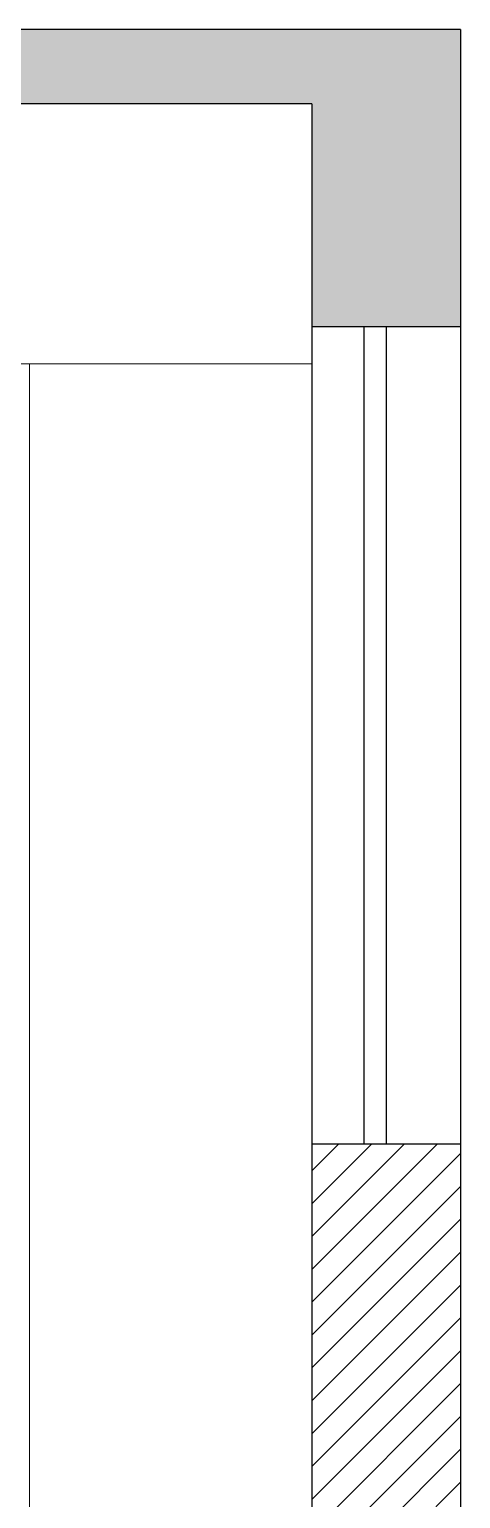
# Model space of a CAD drawing. Extents: x 126968 to 132038, y -1805 to 3860.
# Drawn here: x 131540.3 to 131598.3, y -1498.9 to -1301.2 of the extents above; entities that cross this region are included whole.
import ezdxf

# ---------------------------------------------------------------- set-up
doc = ezdxf.new("R2010")
doc.units = 0
doc.header["$MEASUREMENT"] = 0
doc.layers.add('PENA 02', color=2, linetype='CONTINUOUS', lineweight=9)
for name, color, linetype in [('PENA03', 3, 'CONTINUOUS'), ('PENA04', 4, 'CONTINUOUS'), ('PENA06', 6, 'CONTINUOUS')]:
    doc.layers.add(name, color=color, linetype=linetype)

msp = doc.modelspace()

# ---------------------------------------------------------------- hatches: boundary and pattern name
at = {"layer": 'PENA06'}
h = msp.add_hatch(dxfattribs=at)
h.set_pattern_fill('AR-CONC', color=256, scale=2.5)
h.set_pattern_definition([(50, (91234.519, -6535.986), (17.9315046, -1.5688034), [1.875, -20.625]), (355, (91234.519, -6535.986), (-3.468783, 18.804803), [1.5, -16.5]), (100.451444, (91236.013, -6536.117), (14.462721, 17.236), [1.593505, -17.528553]), (46.1842, (91234.52, -6530.986), (26.681033, -4.137982), [2.8125, -30.9375]), (96.635635, (91236.742, -6531.33), (23.366549, 24.352965), [2.390259, -26.292844]), (351.184164, (91234.52, -6530.986), (23.366549, 24.352965), [2.25, -24.75]), (21, (91237.019, -6532.236), (14.9226763, -10.065472), [1.875, -20.625]), (326, (91237.019, -6532.236), (6.082883, 18.128751), [1.5, -16.5]), (71.451445, (91238.262, -6533.075), (21.0055594, 8.063279), [1.593505, -17.528553]), (37.5, (91234.519, -6535.986), (0.3039964, 8.3223463), [0, -16.3, 0, -16.75, 0, -16.5625]), (7.5, (91234.519, -6535.986), (6.5767384, 9.8602928), [0, -9.55, 0, -15.925, 0, -6.3125]), (327.5, (91228.944, -6535.986), (13.3455609, -0.5638718), [0, -6.25, 0, -19.5, 0, -25.875]), (317.5, (91226.444, -6535.986), (14.5796542, 2.5026246), [0, -8.125, 0, -12.95, 0, -18.375])])
h.paths.add_polyline_path([(131598.26, -1561.192), (131228.26, -1561.192), (131228.26, -1571.192), (131598.26, -1571.192)])
h.paths.add_polyline_path([(131598.26, -1301.192), (131228.26, -1301.192), (131228.26, -1311.192), (131578.26, -1311.192), (131578.26, -1341.192), (131598.26, -1341.192)])
h = msp.add_hatch(dxfattribs=at)
h.set_pattern_fill('ANSI31', color=256, scale=25)
h.set_pattern_definition([(45, (91234.519, -6535.9858), (-2.2097087, 2.2097087), [])])
h.paths.add_polyline_path([(131598.26, -1451.192), (131578.26, -1451.192), (131578.26, -1561.192), (131598.26, -1561.192)])
h.paths.add_polyline_path([(131238.26, -1311.192), (131228.26, -1311.192), (131228.26, -1561.192), (131238.26, -1561.192)])
h.paths.add_polyline_path([(131173.74, -1334.327), (131261.002, -1334.327), (131261.002, -1318.494), (131173.74, -1318.494)], flags=9)
h.paths.add_polyline_path([(131150.686, -1393.818), (131237.948, -1393.818), (131237.948, -1377.985), (131150.686, -1377.985)], flags=9)
h.paths.add_polyline_path([(131152.568, -1423.882), (131232.449, -1423.882), (131232.449, -1408.049), (131152.568, -1408.049)], flags=9)

# ---------------------------------------------------------------- linework, layer by layer
at = {"layer": 'PENA 02', "linetype": 'Continuous'}
for p, q in [((131326.26, -1346.192), (131578.26, -1346.192)), ((131540.26, -1346.192), (131540.26, -1561.192))]:
    msp.add_line(p, q, dxfattribs=at)
at = {"layer": 'PENA03', "linetype": 'Continuous'}
for p, q in [((131578.26, -1341.192), (131578.26, -1451.192)), ((131598.26, -1341.192), (131598.26, -1451.192))]:
    msp.add_line(p, q, dxfattribs=at)
at = {"layer": 'PENA04'}
for p, q in [((131585.26, -1341.192), (131585.26, -1451.192)), ((131588.26, -1341.192), (131588.26, -1451.192))]:
    msp.add_line(p, q, dxfattribs=at)
at = {"layer": 'PENA06'}
for p, q in [((131598.26, -1301.192), (131228.26, -1301.192)), ((131598.26, -1301.192), (131598.26, -1341.192)), ((131578.26, -1311.192), (131228.26, -1311.192)), ((131578.26, -1311.192), (131578.26, -1341.192)), ((131598.26, -1341.192), (131578.26, -1341.192)), ((131598.26, -1451.192), (131578.26, -1451.192)), ((131578.26, -1451.192), (131578.26, -1561.192)), ((131598.26, -1451.192), (131598.26, -1571.192))]:
    msp.add_line(p, q, dxfattribs=at)

doc.saveas('drawing.dxf')
